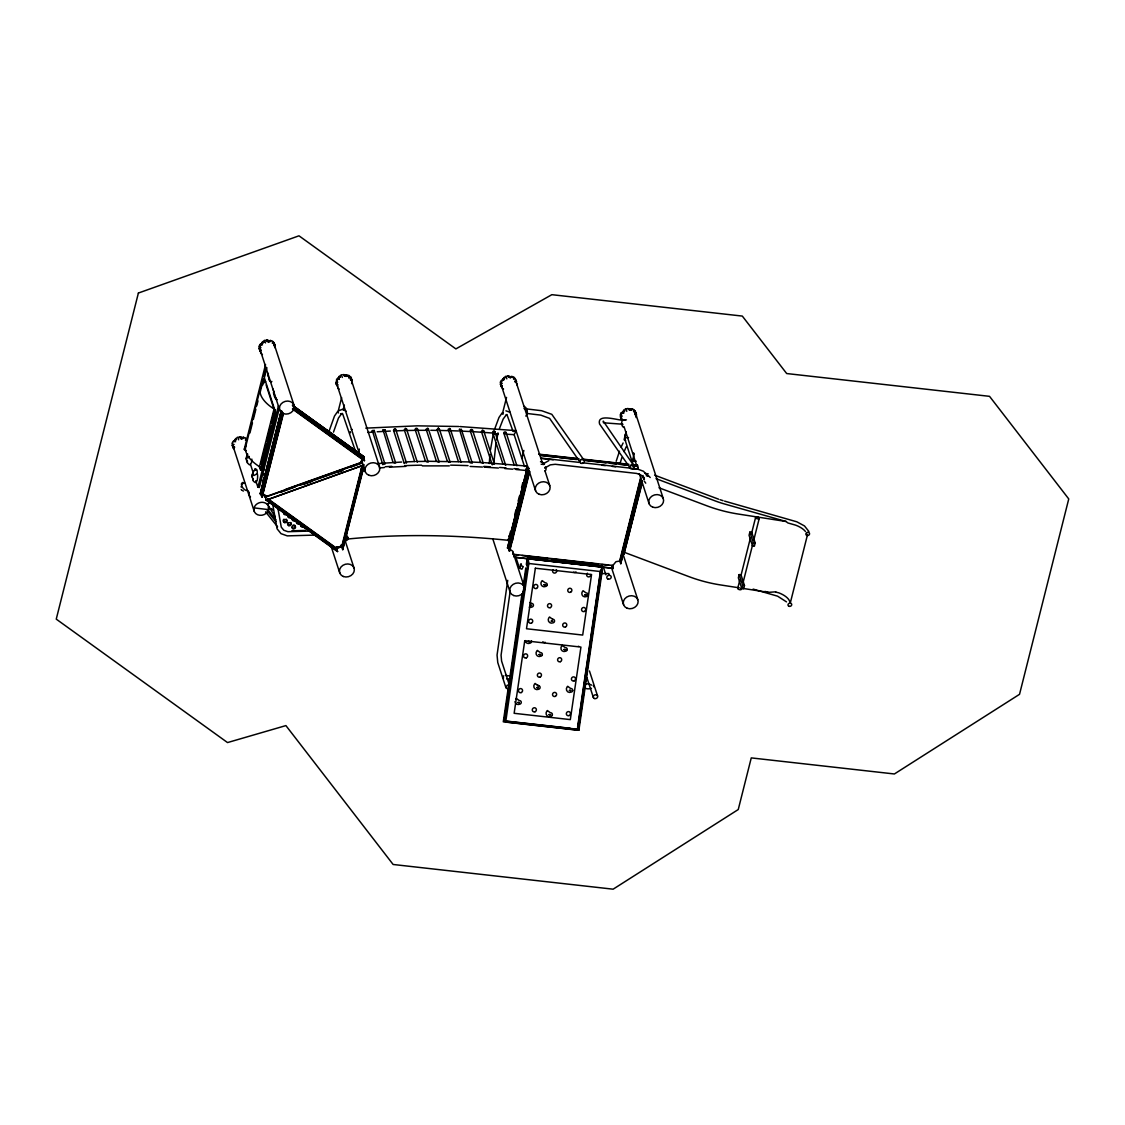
<?xml version="1.0" encoding="UTF-8"?>
<svg xmlns="http://www.w3.org/2000/svg" width="1125" height="1125" viewBox="0 0 1125 1125"><rect width="100%" height="100%" fill="white"/><g stroke="black" fill="none" stroke-linecap="round" stroke-linejoin="round"><path stroke-width="1.5" d="M261.113 463.078L261.352 464.217L261.633 462.009M266.822 440.297C267.919 443.883 267.145 434.32 267.483 440.677M273.192 416.953L273.15 417.319M247.598 453.952C246.305 457.158 245.236 462.094 249.258 464.709A9.914 4.219 24.7 0 1 249.961 464.864L251.367 462.895A5.006 1.238 -83.6 0 0 251.859 459.098M252.113 476.494L253.434 481.247L255.023 482.428A9.914 4.219 24.7 0 1 255.713 482.583L257.133 480.628A5.006 1.238 -83.6 0 0 257.33 473.878L257.259 473.006A5.006 1.238 -83.6 0 0 256.05 469.688C251.086 470.503 251.958 482.555 253.252 471.938M268.214 373.387L267.989 376.467M273.966 391.12L273.966 394.411M274.303 395.944L274.444 394.453M603.366 422.241L603.267 421.13L634.219 466.256A2.348 1.997 -18 0 1 633.727 468.225L632.756 468.858A2.194 1.87 -18 0 1 630.591 468.619L599.555 423.956C596.405 411.764 622.505 422.283 624.938 419.962M593.733 686.784L593.452 685.336M509.962 538.186L509.034 535.88M273.178 417.136C273.277 412.523 271.941 421.72 273.347 417.136M489.277 463.556L489.952 454.444M493.762 463.711L495.956 443.095M519.919 566.395L520.242 568.041M521.452 565.341L521.128 563.695L520.327 564.75M263.756 470.391L263.855 469.378M439.298 429.328L438.412 428.119L437.062 429.525L447.384 461.348M439.312 429.342C437.33 425.658 437.709 432.042 437.105 429.75M268.622 377.269L269.381 380.32A5.006 1.238 -83.6 0 1 269.325 379.589M262.097 494.297L263.728 494.55M268.608 509.639L268.777 507.923A7.552 6.412 -18 0 0 262.969 502.341A7.552 6.412 -18 0 0 254.742 506.348L254.067 508.008A7.552 6.412 -18 0 0 259.706 515.292A7.552 6.412 -18 0 0 268.608 509.639L254.109 507.895M361.673 461.405L361.856 459.605M362.039 459.717L362.419 463.43L361.744 462.727M362.081 461.77L363.333 457.833L364.5 460.519L363.53 457.566L293.147 406.842M253.153 478.575L253.167 480.164M261.844 463.092L261.773 461.222L261.267 461.925M490.486 449.888L493.27 434.095M505.673 465.286L494.845 431.522L493.664 430.833L492.637 432.366L502.917 463.992M634.092 454.134L632.306 461.517L636.216 461.166M507.713 580.331L497.053 655.073L497.77 662.569L505.912 687.642L507.333 688.795L509.231 688.022L509.723 686.095L501.595 661.078L501.075 655.186L510.173 591.314M584.634 687.023L578.334 730.266L503.283 721.828L508.345 687.234M508.88 683.803L522 593.859M523.294 585.225L525.797 567.914M526.331 564.483L527.062 559.28M504.113 720.858L510.173 679.373M510.68 675.928L523.069 591.258M523.575 587.798L526.359 568.786M526.866 565.327L527.878 558.422M597.839 566.423L601.327 566.817L602.086 571.725L578.897 730.167L505.688 721.955L504.352 721.027L510.412 679.556M510.919 676.097L526.598 568.955M527.105 565.495L528.117 558.591L554.259 561.53M505.688 721.955L528.862 563.498L528.117 558.591M577.575 727.341L600.581 570.094M578.897 730.167L577.561 729.239L600.82 570.277M585.422 681.848L600.581 578.081M601.116 574.636L602.1 566.002M272.869 389.728L272.995 388.927M406.477 462.923L395.677 429.258L394.538 428.709L393.553 430.327L404.339 463.542M384.961 464.048L374.189 430.439L372.333 430.566M246.305 459.323L246.586 456.455A9.647 7.664 86.1 0 1 246.938 456.258M252.07 477.056L252.338 474.188M517.106 385.073L517.303 383.977M265.767 497.433L265.387 495.478M232.073 443.756L232.298 442.645M258.961 346.88L259.186 345.769M500.273 382.795L500.484 381.684M620.227 415.294L620.452 414.183M263.686 495.098L265.823 497.166M262.462 385.411L262.73 384.483M273.952 409.289L259.411 466.987L260.508 470.109L274.852 413.845L274.627 409.359L271.209 422.944M246.108 445.008A43.706 20.32 14.1 0 0 260.1 467.072L261.183 470.18L275.653 412.748L264.586 378.52L263.517 378.984L260.114 392.484M496.631 439.903L497.981 433.519M275.034 347.836L275.189 347.062M636.23 416.531L636.455 415.477M612.028 566.494L615.966 561.698L620.986 560.798M621.562 423.127L622.041 421.2M235.547 439.819L234.45 441.127L235.898 438.37L234.717 440.367L235.547 439.819A7.987 3.713 14.1 0 1 236.25 439.467M262.772 342.759A7.987 3.713 14.1 0 0 262.434 342.942L261.534 344.7M244.28 449.198L265.542 364.5M263.925 376.566L265.205 371.489M263.067 382.936L266.906 367.692M340.341 376.973A7.987 3.713 14.1 0 0 339.23 377.466L338.133 378.773L339.595 376.017L338.386 378.042L339.272 379.406M501.778 386.677L501.117 385.312L501.848 387.717L500.33 383.991L501.778 386.677A7.987 3.713 14.1 0 1 502.102 386.494M504.07 378.675A7.987 3.713 14.1 0 0 503.733 378.858L502.65 380.166L504.098 377.409L502.889 379.434L503.831 379.927M624.811 410.864A7.987 3.713 14.1 0 0 623.686 411.356L622.603 412.664L624.052 409.908L622.884 411.848M626.133 431.845L624.67 438.736L633.305 465.398M634.908 412.636A7.987 3.713 14.1 0 1 635.386 412.917L636.37 414.267L634.922 410.681L636.103 413.48L635.006 413.634M642.994 475.467L643.795 479.517M245.531 447.258L260.648 387.309M263.967 376.622L265.683 369.844M249.919 432.97L252.464 422.845M253.322 419.47L255.867 409.345M256.711 405.97L257.991 400.908M261.802 460.28L266.077 443.306M266.934 439.917L270.352 426.333M279.45 407.827L259.383 487.434L257.92 487.28L278.395 405.97M283.387 413.831L262.083 497.025L260.241 493.861L281.236 410.681M281.363 410.766L260.241 493.861M281.531 410.892L260.634 493.087L262.153 493.453M281.7 411.159L260.873 492.891L262.252 493.214M261.127 494.072L281.869 411.694M281.995 412.58L261.45 494.142L262.406 497.095M262.083 497.025L283.261 412.945M337.992 412.045L341.634 397.617M343.153 409.894L344.377 405.084M358.228 453.488L359.353 449.058M363.544 468.098L342.661 549.591L341.705 546.638L362.25 465.075M343.012 549.591L342.056 546.638L343.758 539.845M345.038 534.755L362.573 465.145M343.223 544.542L344.067 541.167M343.322 544.739L344.18 541.35M347.245 529.692L355.359 497.517M342.661 549.591L364.064 464.625M502.509 413.409L506.545 397.406M522 457.833L523.856 450.464M509.259 536.442L510.539 531.408M514.758 514.617L516.038 509.569M518.147 501.173L519.413 496.139M521.536 487.744L522.802 482.709M509.864 536.752L526.359 471.277M509.948 537.019L526.444 471.53M527.611 471.825L508.387 548.142C509.456 554.513 510.581 548.072 507.473 548.044L509.189 541.266M510.047 537.877L527.133 470.039M507.473 548.044L526.809 473.822M528.019 470.137L528.511 468.211A2.236 1.898 -18 0 1 529.102 468.352M508.725 548.184L510.005 543.094M511.284 538.003L527.948 471.867M509.344 551.095L529.425 471.389M509.681 551.138L529.763 471.431M514.392 557.227L613.266 568.336L612.309 565.383L513.436 554.273L514.392 557.227L613.266 568.336M612.309 565.383L613.195 568.645M633.009 468.745L638.212 469.322L637.509 465.202L631.027 464.85M638.212 469.322L637.327 466.073L632.123 465.483M641.981 480.544L620.705 563.611L619.748 560.658L640.673 477.563M621.042 563.639L620.086 560.686L640.589 479.292M621.422 559.097L623.123 552.319M623.981 548.916L626.541 538.748M627.398 535.359L634.233 508.219M638.508 491.259L639.788 486.169M620.705 563.611L641.63 480.516M623.883 554.245L641.742 483.37L640.969 481.008L642.08 483.412L623.883 554.245L623.123 551.883L689.091 576.689A74.77 34.762 14.1 0 0 720.394 584.916L739.266 587.841M739.167 574.594L738.352 577.828L741.839 588.544L743.653 588.755L744.469 585.506L740.981 574.791L739.167 574.594L742.655 585.309L741.839 588.544M749.883 532.069L749.067 535.303L752.541 546.033L754.369 546.23L755.184 542.995L751.697 532.266L749.883 532.069L753.356 542.784L752.541 546.033M737.733 588.347L739.856 579.909M741.136 574.847L750.487 537.736M751.331 534.361L755.592 517.486M743.105 582.483L752.456 545.358M753.722 540.295L759.248 518.372M624.108 439.819L626.175 431.705L624.628 437.878L628.538 437.527M503.438 675.844L503.409 678.445M263.517 378.984L265.613 381.586A43.706 20.32 14.1 0 0 274.627 409.359M329.133 430.988L334.491 416.053L337.655 411.511M333.464 432.155L338.456 418.064L341.255 414.183M494.48 429.567L498.994 417.445L502.172 412.903M499.458 428.583L503.184 419.02L505.758 415.575M616.177 461.292L619.495 451.195M620.269 462.741L621.858 457.692M268.397 373.697L267.567 375.216M524.503 466.523L514.139 434.63L515.967 431.227M527.034 567.014L527.625 565.72M414.619 461.503L404.353 429.947L405.352 428.33L406.491 428.892L417.291 462.122M260.016 348.863A7.987 3.572 -54.3 0 0 259.819 349.397L260.55 351.802L259.777 350.297L260.466 350.775M232.917 446.273L233.662 448.678L232.13 444.952L233.297 447.848L232.917 446.273A7.987 3.572 -54.3 0 1 233.128 445.739M336.614 383.906L336.853 385.65L335.827 382.598L336.98 385.481L336.614 383.906A7.987 3.572 -54.3 0 1 337.05 382.852M621.52 416.742A7.987 3.572 -54.3 0 0 621.07 417.811L621.323 419.555L620.297 416.489M511.158 676.702L511.608 676.139L511.242 679.331L506.602 678.811M347.836 539.016C401.259 533.714 455.189 534.923 508.556 540.337L508.233 539.269M544.922 468.225C545.527 464.498 547.059 469.913 545.161 470.953M362.166 459.844L363.811 456.581L363.53 457.566M632.419 460.673L633.544 458.958M624.08 451.702L626.302 446.611M261.309 344.194L262.8 341.494L261.605 343.491L262.477 344.897M267.188 439.411L267.075 440.409M374.105 431.212L374.189 430.439M404.311 463.008L406.463 462.459M775.645 592.102L778.697 592.805A17.691 8.227 14.1 0 1 789.708 601.439L790.256 603.141L807.3 535.514L806.737 533.812M273.923 392.133L273.333 392.934M621.141 447.089L623.095 442.983M513.436 431.536L514.547 430.594L516.009 431.297M248.161 457.777L249.23 456.455M253.912 475.509L257.217 473.681M268.228 342.38L269.128 340.833L270.9 340.523L269.887 340.566M241.298 439.13L241.636 438.623C240.638 440.367 242.705 436.106 244.013 437.4L243 437.442M345.347 376.341L347.695 375.047L342.998 374.569M511.186 376.481L512.198 376.439L509.864 377.733M629.817 410.231L631.097 408.994M372.333 430.58L382.852 464.752M383.034 429.877L393.033 462.403M459.422 429.342L469.448 461.967M272.377 343.392L272.77 341.775M245.475 440.269L245.883 438.652M513.675 379.308L513.492 377.634M633.628 411.806L633.867 410.119M644.006 477.337L643.57 479.109M382.936 463.964L384.961 463.598M362.377 457.734L363.811 456.581M362.573 457.875L363.586 456.525L292.359 405.183L364.078 456.848M362.855 458.17L363.98 456.68M383.048 429.877L384.905 429.764L395.691 462.952L394.073 462.895M395.423 430.256L395.677 429.272M428.048 429.68L427.753 428.105L426.15 429.216L436.416 461.264M450.042 430.045L449.705 428.428L448.214 429.244L458.395 461.588M470.067 462.825L472.205 462.938M492.328 464.048L494.452 463.964L483.638 430.678L482.456 430.003L481.444 431.564L492.258 464.85M459.45 429.314L461.348 429.427L472.162 462.713M348.919 378.197L349.692 376.678L348.989 376.242A9.984 4.458 -54.3 0 0 348.539 376.313M268.734 509.006L268.228 507.656M740.967 588.108L768.263 592.355L775.758 591.834M232.763 441.689L234.703 440.311L235.589 441.773M336.445 379.336L339.23 377.466M500.948 380.728L502.805 379.392M621.591 412.509L620.902 413.227L623.686 411.356M515.672 698.991L516.277 698.358L519.286 700.608A1.828 1.758 -55.1 0 1 521.241 702.619L521.114 703.055A1.828 1.758 -55.1 0 1 520.116 704.067L519.736 704.166A3.544 3.389 -55.1 0 1 514.983 701.592M262.153 344.264L261.591 343.533L259.65 344.812L262.434 342.942M503.269 380.348L503.733 378.858M351.337 429.455A2.236 1.195 84.7 0 1 351.661 429.539L352.336 429.469M591.708 685.139C582.075 680.091 581.133 691.341 591.455 688.345M584.508 687.558L584.873 684.38M580.542 460.223L581.512 459.591A2.194 1.87 -18 0 1 583.664 459.83L584.283 460.645A2.348 1.997 -18 0 1 583.777 462.614L582.806 463.247M335.616 547.889L336.741 546.975M335.63 548.198L336.881 547.186M335.644 548.494L337.008 547.397M335.714 548.986C335.587 546.37 344.995 545.892 342.056 546.638M335.77 549.211L336.488 548.62L268.917 499.922M265.655 499.837L337.444 551.573L336.755 548.409L341.705 546.638M347.245 538.833L347.85 537.427L346.261 534.825M273.881 345.67L274.753 345.023L274.795 345.867A7.987 3.572 -54.3 0 0 274.43 345.938M515.123 381.614L516.052 380.939L516.53 382.064M635.091 414.113L636.019 413.438L636.497 414.562L635.386 412.917M336.347 380.812L336.53 380.686A9.984 4.641 14.1 0 1 336.952 380.447M501.047 382.078L500.709 382.88L502.256 383.583M600.581 573.595L600.609 578.039L600.581 573.595L608.822 573.553L609.23 575.198M416.869 429.863C418.866 428.091 414.745 427.331 415.223 429.736L425.489 461.306M262.645 480.347L261.309 479.812M525.825 416.095C528.623 413.719 527.288 407.517 524.039 406.238M542.981 463.908L548.817 460.631M545.189 467.789L550.322 464.864L555.23 464.288L636.708 473.442L640.955 475.003L644.428 479.039M450.042 430.059L448.397 430.284M576.155 572.105L576.197 572.077A3.544 3.389 -55.1 0 1 573.511 572.203M471.966 431.142C473.991 429.455 469.814 428.428 470.292 430.889L480.558 462.502M483.131 431.845L483.638 430.692M338.386 377.958L338.948 378.886M494.339 432.675L494.845 431.536M505.589 433.645C507.642 432.056 503.423 430.819 503.887 433.308L514.167 464.934M525.53 466.242L527.288 466.158L527.583 467.213M233.902 440.733L235.266 441.239M622.941 420.019L626.456 419.864M541.139 464.217L543.952 464.527M646.284 475.805L648.309 475.566L650.194 477.52M337.205 547.777L342.9 546.427M338.498 410.822L342.52 409.275L346.148 411.216M384.131 431.072L384.905 429.778M540.492 461.812L541.645 461.517M260.944 350.311L259.777 350.269L260.817 349.875M233.916 446.752L232.903 447.202L234.717 447.202M426.53 461.798L428.048 461.756M437.442 461.756L438.989 461.756M263.798 340.72L264.952 340.228M340.594 375.244L341.747 374.752M236.897 437.597L238.064 437.105M505.097 376.636L506.25 376.144M625.05 409.134L626.217 408.642M254.419 470.25L255.319 469.842M460.575 430.706L461.362 429.441M270.042 341.438L268.172 341.114A7.987 3.572 -54.3 0 0 267.033 341.423M345.867 376.425L345.895 375.384L344.967 375.637A7.987 3.572 -54.3 0 0 344.602 375.694M243.028 438.061L241.284 437.991L243.141 438.314M511.341 377.353L509.47 377.03A7.987 3.572 -54.3 0 0 509.119 377.086M631.181 409.598L629.438 409.528L631.378 410.048M645.005 473.372L648.253 473.864M269.916 341.184L268.172 341.114M347.006 376.397L344.967 375.637M511.214 377.1L509.47 377.03M285.792 489.291L361.181 462.431L360.97 461.348M265.402 497.152L362.25 462.642M280.491 492.398L295.186 486.956M300.08 485.198L342.689 470.236M350.747 467.156L360.548 463.655M303.469 484.439L311.653 481.528M337.852 472.191L342.759 470.433M266.372 500.105L363.15 465.3L266.372 500.105L265.261 496.884L362.194 462.347L365.287 471.769M246.347 458.761L247.486 454.219M351.619 383.639L351.802 382.683M636.075 417.53L636.272 416.588M269.03 340.889L268.988 341.789M510.328 376.805L510.37 377.817M505.912 410.822L510.173 412.327M627.455 408.459L630.38 409.247L630.323 410.316M481.88 462.895L482.991 462.952M603.492 422.803L622.884 424.238M273.741 345.22L274.852 345.066M350.536 379.744C352.87 380.334 350.972 378.45 350.733 379.772L351.914 380.377L350.452 376.791M515.053 381.136L516.15 380.981L516.094 381.783A7.987 3.572 -54.3 0 0 515.728 381.839M363.305 456.497L293.667 406.8M601.973 572.217L601.13 572.273M365.78 428.133L417.108 425.841L458.775 426.502M367.734 432.478L372.867 432.098M377.297 463.598L401.709 462.038M379.252 467.93L384.384 467.55M377.213 431.775L383.555 431.423M385.242 431.339L390.319 431.058M389.419 467.198L405.816 466.369M395.859 430.861L403.622 430.566M405.717 461.897L415.083 461.545M291.881 530.803L305.058 530.423M310.247 531.056L287.902 531.689L283.809 530.255L281.278 527.147L277.973 508.641M313.945 535.12L287.269 535.88L281.011 533.658L277.059 528.75L272.517 503.227M406.519 430.523L415.955 430.341M416.573 461.517L427.444 461.32M422.339 465.891L449.311 465.877M337.711 384.652L336.572 384.82L337.781 384.905M372.839 431.887L372.08 431.578M340.805 545.302L342.084 545.288M340.819 545.527L342.281 545.513M340.847 545.766L342.464 545.766M417.122 430.327L426.853 430.312M428.639 461.292L470.292 461.953M504.548 464.358L505.659 464.808M430.791 430.298L437.794 430.411M439.495 430.439L448.777 430.664M528.567 468.211L527.991 468.211A2.236 1.898 -18 0 0 525.895 470.841A2.236 1.898 -18 0 0 529.158 471.698M394.312 430.678L393.553 430.341M450.408 430.706L458.592 430.973M502.242 386.227L501.089 386.212L502.158 385.622M460.012 426.558L515.109 430.58M461.391 431.114L470.925 431.578M471.544 462.023L482.653 462.558M470.109 466.439L482.442 467.044M472.697 431.662L482.048 432.267M483.68 432.38L493.228 433.097M484.467 462.656L526.669 466.045M484.214 467.128L498.459 468.042M426.923 430.059L426.15 429.68M504.745 468.548L512.789 469.209M541.491 461.503L544.486 463.992M513.998 430.791L515.292 430.917M506.138 434.208L514.153 434.658M515.953 469.505L526.148 470.489M508.936 540.309L508.711 539.269M524.067 408.628L541.617 410.709L551.798 414.323L584.044 460.195M526.753 413.438L540.802 415.125L549.647 418.402L580.655 463.008M538.65 454.148L578.545 458.634M582.019 459.028L628.861 464.288M632.334 464.681L637.538 465.258M539.17 454.528L579.038 459.014M582.497 459.394L627.553 464.456M540.183 455.161L578.348 459.45M583.552 460.027L628.65 465.089M540.112 455.456L555.722 457.214M559.195 457.608L576.534 459.548M583.481 460.336L606.023 462.867M609.497 463.261L616.43 464.034M619.903 464.428L626.836 465.202M632.053 465.792L637.256 466.369M541.139 458.114L579.305 462.403M582.778 462.783L638.283 469.027M541.069 458.423L553.205 459.787M601.777 465.23L605.25 465.623M612.197 466.411L615.656 466.791M753.356 542.784L755.184 542.995M513.352 554.583L518.555 555.173M522.028 555.553L548.044 558.478M551.517 558.872L598.359 564.131M601.819 564.525L608.766 565.298M554.78 560.067L561.727 560.841M527.316 557.606L602.381 565.988M557.747 561.923L564.722 562.697M568.209 563.091L573.441 563.681M578.672 564.272L583.903 564.862M587.391 565.242L594.366 566.03M742.655 585.309L744.469 585.506M528.862 563.498L602.086 571.725M505.322 675.436L511.495 676.125M505.856 721.041L570.347 728.297M573.834 728.677L577.533 729.352M504.352 721.027L577.561 729.239M493.453 432.83L492.637 432.38M805.416 531.45A17.691 8.227 14.1 0 0 795.727 525.178L787.894 522.956L786.108 521.494L738.253 514.041A74.77 34.762 14.1 0 1 706.95 505.828L659.025 487.8M268.298 341.705L269.016 341.873M241.411 438.581L242.184 438.834L242.142 437.766M504.689 433.786L503.887 433.308M260.958 347.667L259.411 346.964M622.209 416.081L620.677 415.378M337.753 382.191L336.206 381.487M234.07 444.544L232.523 443.841M524.995 408.558L526.598 410.091M637.622 469.069L643.514 471.291L647.958 476.311M260.423 493.284L262.097 493.678M624.08 427.444L622.589 426.6L621.52 423.605M531.464 603.464L529.692 602.536M552.572 619.256L549.562 617.006L548.958 617.639A3.544 3.389 -55.1 0 0 552.98 622.842L553.402 622.716A1.828 1.758 -55.1 0 0 554.4 621.717L554.527 621.267A1.828 1.758 -55.1 0 0 552.586 619.256M537.455 685.364L537.764 685.448A1.828 1.758 -55.1 0 1 538.692 685.561M538.116 685.702L535.106 683.452L534.516 684.07A3.544 3.389 -55.1 0 0 538.538 689.288L538.959 689.147A1.828 1.758 -55.1 0 0 539.944 688.163L540.084 687.698A1.828 1.758 -55.1 0 0 538.13 685.688L537.764 685.448M276.314 398.573L274.303 395.972M786.108 521.494L724.486 503.972A57.038 26.522 14.1 0 1 715.134 500.892L656.058 478.673M764.93 591.413L768.263 592.355M753.117 589.106L777.6 596.18L786.487 601.875M724.584 501.117L796.837 521.803L804.502 525.952L808.903 531.506M246.052 450.689L245.686 450.577A2.236 1.041 14.1 0 1 244.673 448.762M723.08 500.667L720.098 499.711M718.622 499.205L654.595 475.144M508.345 548.128L512.648 551.138L513.38 554.442M346.711 375.708L344.236 374.695M510.328 376.706L507.502 375.961L510.427 376.748M628.706 408.6L630.281 409.205M339.23 389.053L338.062 388.35M262.434 354.53L260.522 352.983M528.019 565.439L527.316 569.714L526.767 568.673M623.798 412.425L622.856 411.848L623.742 413.311M242.438 490.542L243.394 491.048M622.617 424.997L621.619 424.041M527.147 466.087L525.853 470.377M633.164 409.233L634.106 409.823M513.211 376.734L514.153 377.325M348.708 375.328L349.636 375.933M271.913 340.819L272.841 341.409M245.025 437.695L245.953 438.286M502.861 388.575L503.564 389.039M621.07 417.811L621.928 418.416M515.236 381.178L516.094 381.783M274.795 345.867L274.134 344.503L275.245 346.148L274.781 345.066M259.819 349.397L260.663 350.002M293.695 406.561L362.995 456.497M294.286 408.08L361.927 456.82M292.697 408.783L364.5 460.519M292.43 408.994L364.289 460.786M263.686 494.761L265.753 497.644M267.722 498.642L336.755 548.409M275.414 505.336L283.823 511.397M290.827 516.445L296.438 520.495M303.441 525.544L311.85 531.605M318.853 536.653L324.464 540.689M331.467 545.737L335.672 548.761M275.358 505.491L283.781 511.566M290.798 516.614L296.409 520.664M307.631 528.764L311.85 531.788M318.867 536.85L324.478 540.9M275.386 505.688L283.809 511.763M290.827 516.825L296.452 520.861M307.673 528.961L311.892 531.998M318.909 537.061L324.534 541.111M265.852 499.57L337.711 551.362M263.911 494.395L265.894 496.884M263.672 494.958L264.966 496.378M241.158 489.516L241.945 490.289M633.98 465.806L633.614 465.441A2.194 1.87 -18 0 0 631.462 465.202L630.492 465.834A2.348 1.997 -18 0 0 629.986 467.803L630.225 468.253M259.847 350.269L259.031 348.075L259.819 350.227M268.298 510.37L275.906 519.848M267.173 510.806L275.864 521.634M265.598 511.847L277.58 526.795M508.261 540.225L509.709 536.02M645.736 483.173L644.189 481.008M345.923 535.12L346.163 535.43A2.236 1.195 84.7 0 1 346.387 535.894M624.98 439.748L625.669 440.691M404.353 429.933L405.998 430.073L406.505 428.906M611.508 565.566L612.014 566.438M267.413 504.084L275.302 517.05M350.452 376.791C352.392 377.522 351.098 381.642 350.438 379.462M265.584 495.338L266.133 496.308M633.98 453.783L633.67 452.925M620.62 417.698L621.45 419.386M507.136 415.167L513.014 431.17M342.633 413.775L355.416 451.041M519.455 568.181L521.902 569.18L523.266 566.62L520.819 565.622L519.455 568.181L515.897 557.198M509.723 686.095L507.277 685.097L505.912 687.642M264.895 341.03L265.528 342.942M238.092 438.103L238.641 439.819M506.391 377.381L506.095 376.748L506.827 378.858M626.794 411.356L626.077 409.303M342.323 377.452L341.648 375.553M264.009 473.977L265.148 477.253M263.784 473.906L264.923 477.183M635.653 413.536L663.272 498.586M624.136 426.938L636.595 465.3M639.309 473.625L649.069 503.648M622.645 553.05L637.805 599.709M611.677 568.111L623.587 604.772M603.323 567.014L605.883 574.861M542.222 462.431L515.742 380.939A7.552 6.412 -18 0 1 516.08 382.584M544.936 470.756L549.788 485.719M535.584 490.795L501.525 386.002A7.552 6.412 -18 0 0 502.341 387.478M589.444 670.95L597.572 695.953M586.828 677.405L593.353 697.458M506.095 432.492L516.909 465.778M512.944 552.038L524.292 586.969M472.472 429.975L483.286 463.247M492.778 538.805L510.075 592.031M450.295 429.047L461.095 462.305M439.284 428.794L450.084 462.066M428.302 428.667L439.102 461.911M417.375 428.695L428.161 461.925M379.505 466.706L351.211 379.645A7.552 6.412 -18 0 0 350.395 378.183M336.994 384.722L358.875 452.067M344.925 540.014L353.995 567.942M274.458 345.052L293.948 405.042M336.488 548.62L337.444 551.573M331.242 546.722L339.778 573.005M260.241 350.114L279.731 410.119M266.133 384.961L273.614 408.009M272.714 416.362L273.206 417.895M261.323 493.256L262.28 496.209M250.439 464.259L252.577 470.827M255.783 480.698L257.92 487.28M254.236 511.355L233.339 447.047A7.552 6.412 -18 0 1 233.002 445.402M635.077 413.972L635.33 414.83M515.123 381.473L515.377 382.331M255.952 469.814L255.825 469.28A5.006 1.238 -83.6 0 0 254.559 469.434M516.375 381.361L516.544 382.064M361.856 461.489L362.18 463.078M361.463 461.348L361.983 462.895M361.223 461.334L361.463 462.572M247.402 462.431L247.359 460.533M337.809 386.184A7.552 6.412 -18 0 1 336.67 383.077M336.839 381.361A7.552 6.412 -18 0 1 340.13 377.03M343.8 375.708A7.552 6.412 -18 0 1 349.158 376.973M501.37 382.655A7.552 6.412 -18 0 1 504.661 378.309M508.331 377.002A7.552 6.412 -18 0 1 512.1 377.423M621.436 418.613A7.552 6.412 -18 0 1 621.281 415.252M621.942 413.606A7.552 6.412 -18 0 1 624.558 410.92M628.242 409.598A7.552 6.412 -18 0 1 631.997 410.02M634.823 412.073A7.552 6.412 -18 0 1 635.977 415.181M233.845 442.055A7.552 6.412 -18 0 1 236.461 439.355M240.145 438.047A7.552 6.412 -18 0 1 243.9 438.469M259.903 348.483A7.552 6.412 -18 0 1 260.086 346.767M260.761 345.122A7.552 6.412 -18 0 1 263.363 342.422M267.047 341.114A7.552 6.412 -18 0 1 270.802 341.536M273.642 343.589A7.552 6.412 -18 0 1 274.795 346.697M350.494 378.492A7.987 3.713 14.1 0 1 350.972 378.773M506.869 414.464A2.236 1.041 14.1 0 1 505.603 415.083M503.002 414.295A2.236 1.041 14.1 0 1 503.297 412.847M522.492 458.719A2.236 1.041 14.1 0 1 522.394 457.397M342.225 413.353A2.236 1.041 14.1 0 1 340.538 413.705M338.484 412.931A2.236 1.041 14.1 0 1 338.119 411.806M365.105 469.941A2.236 1.898 -18 0 1 361.617 469.884A2.236 1.898 -18 0 1 362.911 466.931M350.508 432.787A2.236 1.195 84.7 0 1 350.269 431.662M497.967 433.237A2.25 1.041 14.1 0 1 496.927 434.109A2.236 1.167 15.4 0 1 494.466 433.659A2.25 1.041 14.1 0 0 496.927 434.109A2.236 1.167 15.4 0 0 497.967 433.237A2.236 0.914 13 0 1 496.955 433.983A2.236 0.914 13 0 1 494.508 433.477M345.783 536.681A2.236 1.898 -18 0 1 348.089 538.791A2.236 1.898 -18 0 1 344.939 540.408M344.081 539.817A2.236 1.898 -18 0 1 345.206 536.822M385.228 466.748A494.381 229.809 14.1 0 1 391.725 466.327M404.873 465.666A494.381 229.809 14.1 0 1 421.58 465.159M450.619 465.145A494.381 229.809 14.1 0 1 468.028 465.637M483.877 466.397A494.381 229.809 14.1 0 1 490.191 466.777M499.697 467.437A494.381 229.809 14.1 0 1 506.053 467.93M514.027 468.619A494.381 229.809 14.1 0 1 518.836 469.055M263.137 342.591A7.987 3.713 14.1 0 1 263.995 342.323M260.156 345.938A9.984 4.641 14.1 0 1 260.634 345.727M240.328 438.005A7.987 3.572 -54.3 0 1 241.073 437.85M740.981 588.488A1.884 0.872 14.1 0 1 740.742 589.711A1.884 0.872 14.1 0 1 738.155 589.092A1.884 0.872 14.1 0 1 738.394 587.869M545.245 642.333A2.123 2.039 -55.1 0 1 542.827 641.728M578.77 646.312A2.123 2.039 -55.1 0 1 578.236 646.327M531.478 603.45A1.828 1.758 -55.1 0 1 533.419 605.461L533.292 605.897A1.828 1.758 -55.1 0 1 532.294 606.909L531.914 607.022A3.544 3.389 -55.1 0 1 529.242 607.134M556.298 569.7A2.123 2.039 -55.1 0 1 556.017 572.513A2.123 2.039 -55.1 0 1 553.233 572.569A2.123 2.039 -55.1 0 1 553.036 569.77M590.752 574.509A2.123 2.039 -55.1 0 1 587.883 576.773A2.123 2.039 -55.1 0 1 587.475 573.202M531.394 640.673A1.828 1.758 -55.1 0 1 531.478 641.602L531.352 642.066A1.828 1.758 -55.1 0 1 530.353 643.05L529.987 643.163A3.544 3.389 -55.1 0 1 525.22 640.575M271.856 381.417A5.006 1.238 -83.6 0 1 270.619 381.206L270.366 381.08A5.006 1.238 -83.6 0 1 269.733 380.967M277.256 399.586A5.006 1.238 -83.6 0 1 276.384 398.939M276.131 398.798A5.006 1.238 -83.6 0 1 275.091 397.308M582.778 463.261A2.348 1.997 -18 0 1 580.472 463.008M579.839 462.164A2.348 1.997 -18 0 1 580.331 460.195M634.922 414.591A7.987 3.572 -54.3 0 1 636.047 414.281M621 414.577A9.984 4.641 14.1 0 1 621.422 414.352M269.128 502.228A2.236 0.998 -54.2 0 1 268.397 503.691M249.187 492.455A2.236 0.998 -54.2 0 1 249.047 492.216M250.495 496.856A3.544 0.984 44.1 0 1 249.441 495.534M249.131 494.972A3.544 0.984 44.1 0 1 249.216 494.03M269.438 502.102A2.714 1.209 -54.2 0 1 268.523 503.859M273.262 510.3A4.711 2.348 52.5 0 1 271.575 508.641M241.228 487.125A2.714 1.209 -54.2 0 1 241.27 486.183M242.17 484.411A2.714 1.209 -54.2 0 1 242.634 483.891M244.041 482.991A2.714 1.209 -54.2 0 1 244.702 483.131M243.197 482.583A4.711 2.348 52.5 0 0 242.48 482.583L241.383 484.073L242.311 487.041A4.711 2.348 52.5 0 0 247.148 490.528A2.18 1.083 52.5 0 1 248.02 490.739M249.173 492.975A2.714 1.209 -54.2 0 1 248.681 492.103M295.355 520.327A1.772 1.505 -18 0 1 292.725 520.523A1.772 1.505 -18 0 1 293.105 518.217M293.006 525.136A1.772 1.505 -18 0 1 295.2 525.923A1.772 1.505 -18 0 1 294.089 527.934A1.772 1.505 -18 0 1 291.881 527.147M286.2 513.675A1.772 1.505 -18 0 1 283.542 512.311M286.158 519.145A1.772 1.505 -18 0 1 286.186 521.381A1.772 1.505 -18 0 1 283.613 521.423A1.772 1.505 -18 0 1 284.034 519.173M290.728 522.492A1.772 1.505 -18 0 1 290.348 524.559A1.772 1.505 -18 0 1 287.986 524.602A1.772 1.505 -18 0 1 287.972 522.548M291.333 516.895A1.772 1.505 -18 0 1 288.788 517.683A1.772 1.505 -18 0 1 288.478 515.433M299.377 522.647A1.772 1.505 -18 0 1 296.62 522.689M304.312 525.755A1.772 1.505 -18 0 1 301.823 527.006A1.772 1.505 -18 0 1 301.303 524.672M294.342 520.059A1.772 1.505 -18 0 1 292.148 519.272M299.883 523.055A1.772 1.505 -18 0 1 297.169 523.73A1.772 1.505 -18 0 1 297.38 521.311M289.617 517.078A1.772 1.505 -18 0 1 287.789 515.798M303.314 526.008A1.772 1.505 -18 0 1 300.656 524.644M286.453 514.448A1.772 1.505 -18 0 1 284.203 512.339M517.992 702.464L519.3 702.605L517.992 702.464M528.23 641.447L529.538 641.602L528.23 641.447M530.17 605.306L531.478 605.461L530.17 605.306M536.836 687.544L538.13 687.698L536.836 687.544M539.086 654.497L540.394 654.652L539.086 654.497M543.952 584.733L545.245 584.888L543.952 584.733M549.098 714.628L550.406 714.783L549.155 714.459M551.278 621.112L552.586 621.253L551.278 621.112M563.948 649.491L565.242 649.631L563.948 649.491M569.419 690.384L570.712 690.539L569.419 690.384M584.817 594.844L586.125 594.984L584.817 594.844M524.742 640.758L514.139 713.306L570.319 719.606L580.936 647.072L524.742 640.758M535.359 568.223L526.5 628.748L582.694 635.062L591.553 574.538L535.359 568.223M138.389 293.048L56.25 619.13L227.531 742.57L285.905 725.597L393.131 864.478L613.125 889.186L738.253 809.536L751.261 757.898L894.389 773.972L1019.531 694.322L1068.75 498.938L989.536 396.337L786.684 373.542L742.317 316.083L551.841 294.68L455.878 348.905L298.983 235.814L138.389 293.048M547.2 584.888L547.073 585.323A1.828 1.758 -55.1 0 1 546.075 586.336L545.695 586.448A3.544 3.389 -55.1 0 1 541.631 581.259L542.236 580.641L545.245 582.891A1.828 1.758 -55.1 0 1 547.2 584.888M542.334 654.652L542.208 655.087A1.828 1.758 -55.1 0 1 541.209 656.1L540.844 656.212A3.544 3.389 -55.1 0 1 536.766 651.023L537.37 650.405L540.38 652.655A1.828 1.758 -55.1 0 1 542.334 654.652M567.197 649.645L567.07 650.081A1.828 1.758 -55.1 0 1 566.058 651.094L565.692 651.206A3.544 3.389 -55.1 0 1 561.628 646.017L562.219 645.398L565.228 647.634A1.828 1.758 -55.1 0 1 567.197 649.645M552.361 714.797L552.234 715.219A1.828 1.758 -55.1 0 1 551.222 716.245L550.856 716.344A3.544 3.389 -55.1 0 1 546.792 711.155L547.383 710.536L550.392 712.786A1.828 1.758 -55.1 0 1 552.361 714.797M588.066 594.998L587.939 595.42A1.828 1.758 -55.1 0 1 586.941 596.447L586.561 596.545A3.544 3.389 -55.1 0 1 582.497 591.37L583.102 590.737L586.111 592.987A1.828 1.758 -55.1 0 1 588.066 594.998M572.667 690.539L572.541 690.975A1.828 1.758 -55.1 0 1 571.542 691.987L571.163 692.1A3.544 3.389 -55.1 0 1 567.098 686.911L567.689 686.292L570.698 688.542A1.828 1.758 -55.1 0 1 572.667 690.539M242.367 483.398C239.119 485.564 246.445 480.98 242.367 483.398M448.692 461.742L449.803 461.756L448.706 461.728M632.166 408.938L631.153 408.98L632.152 408.938M267.441 340.186L266.203 340.045L269.03 340.791L267.441 340.186M240.553 437.062L239.316 436.922L242.142 437.667L240.553 437.062M509.991 541.913L509.456 541.8A2.236 1.898 -18 0 1 509.048 538.594A2.236 1.898 -18 0 1 512.578 539.353A2.236 1.898 -18 0 1 509.991 541.913M516.08 380.967L514.969 378.183L516.122 380.883M274.275 343.336L273.656 342.267L274.823 344.967L274.275 343.336M346.064 540.506L345.6 539.114L346.064 540.506M352.041 380.672L351.872 379.969L352.027 380.658M368.93 475.284A7.552 6.412 -18 0 0 379.828 468.352A7.552 6.412 -18 0 0 368.409 464.077A7.552 6.412 -18 0 0 368.93 475.284M343.434 576.52A7.552 6.412 -18 0 0 354.333 569.587A7.552 6.412 -18 0 0 342.914 565.312A7.552 6.412 -18 0 0 343.434 576.52M627.244 608.288A7.552 6.412 -18 0 0 638.128 601.355A7.552 6.412 -18 0 0 626.709 597.08A7.552 6.412 -18 0 0 627.244 608.288M539.227 494.311A7.552 6.412 -18 0 0 550.125 487.364A7.552 6.412 -18 0 0 538.706 483.103A7.552 6.412 -18 0 0 539.227 494.311M652.711 507.164A7.552 6.412 -18 0 0 663.609 500.231A7.552 6.412 -18 0 0 652.191 495.956A7.552 6.412 -18 0 0 652.711 507.164M513.731 595.547A7.552 6.412 -18 0 0 524.63 588.6A7.552 6.412 -18 0 0 513.197 584.339A7.552 6.412 -18 0 0 513.731 595.547M283.387 413.62A7.552 6.412 -18 0 0 294.286 406.688A7.552 6.412 -18 0 0 282.853 402.427A7.552 6.412 -18 0 0 283.387 413.62M806.836 535.416A1.884 1.603 -18 0 0 809.564 533.672A1.884 1.603 -18 0 0 806.709 532.617A1.884 1.603 -18 0 0 806.836 535.416M788.991 606.277A1.884 1.603 -18 0 0 791.719 604.547A1.884 1.603 -18 0 0 788.85 603.478A1.884 1.603 -18 0 0 788.991 606.277M756 518.217A1.884 0.872 14.1 0 0 759.15 518.569A1.884 0.872 14.1 0 0 757.111 516.98A1.884 0.872 14.1 0 0 756 518.217M594.436 698.513A2.236 1.898 -18 0 0 597.67 696.445A2.236 1.898 -18 0 0 594.267 695.18A2.236 1.898 -18 0 0 594.436 698.513M607.978 579.038A2.236 1.898 -18 0 0 611.212 576.984A2.236 1.898 -18 0 0 607.823 575.719A2.236 1.898 -18 0 0 607.978 579.038M570.572 592.256A2.123 2.039 -55.1 0 0 571.092 588.656A2.123 2.039 -55.1 0 0 567.773 590.119A2.123 2.039 -55.1 0 0 570.572 592.256M574.214 680.864A2.123 2.039 -55.1 0 0 574.748 677.264A2.123 2.039 -55.1 0 0 571.43 678.727A2.123 2.039 -55.1 0 0 574.214 680.864M569.138 715.57A2.123 2.039 -55.1 0 0 569.672 711.97A2.123 2.039 -55.1 0 0 566.353 713.433A2.123 2.039 -55.1 0 0 569.138 715.57M540.169 677.039A2.123 2.039 -55.1 0 0 540.689 673.439A2.123 2.039 -55.1 0 0 537.37 674.902A2.123 2.039 -55.1 0 0 540.169 677.039M560.419 661.669A2.123 2.039 -55.1 0 0 560.939 658.083A2.123 2.039 -55.1 0 0 557.62 659.531A2.123 2.039 -55.1 0 0 560.419 661.669M531.436 623.138A2.123 2.039 -55.1 0 0 531.97 619.538A2.123 2.039 -55.1 0 0 528.652 621A2.123 2.039 -55.1 0 0 531.436 623.138M536.512 588.431A2.123 2.039 -55.1 0 0 537.047 584.831A2.123 2.039 -55.1 0 0 533.728 586.294A2.123 2.039 -55.1 0 0 536.512 588.431M550.322 607.627A2.123 2.039 -55.1 0 0 550.856 604.027A2.123 2.039 -55.1 0 0 547.523 605.475A2.123 2.039 -55.1 0 0 550.322 607.627M584.381 611.452A2.123 2.039 -55.1 0 0 584.902 607.852A2.123 2.039 -55.1 0 0 581.583 609.3A2.123 2.039 -55.1 0 0 584.381 611.452M521.283 692.55A2.123 2.039 -55.1 0 0 521.803 688.964A2.123 2.039 -55.1 0 0 518.484 690.413A2.123 2.039 -55.1 0 0 521.283 692.55M565.495 626.962A2.123 2.039 -55.1 0 0 566.016 623.362A2.123 2.039 -55.1 0 0 562.697 624.825A2.123 2.039 -55.1 0 0 565.495 626.962M555.342 696.375A2.123 2.039 -55.1 0 0 555.862 692.789A2.123 2.039 -55.1 0 0 552.544 694.237A2.123 2.039 -55.1 0 0 555.342 696.375M535.092 711.745A2.123 2.039 -55.1 0 0 535.612 708.145A2.123 2.039 -55.1 0 0 532.294 709.608A2.123 2.039 -55.1 0 0 535.092 711.745M526.359 657.844A2.123 2.039 -55.1 0 0 526.894 654.258A2.123 2.039 -55.1 0 0 523.561 655.706A2.123 2.039 -55.1 0 0 526.359 657.844M293.006 528.736A1.772 1.505 -18 0 0 295.538 527.077A1.772 1.505 -18 0 0 292.838 526.106A1.772 1.505 -18 0 0 293.006 528.736M284.456 522.562A1.772 1.505 -18 0 0 286.973 520.903A1.772 1.505 -18 0 0 284.288 519.947A1.772 1.505 -18 0 0 284.456 522.562M288.731 525.642A1.772 1.505 -18 0 0 291.262 523.997A1.772 1.505 -18 0 0 288.562 523.027A1.772 1.505 -18 0 0 288.731 525.642"/></g></svg>
